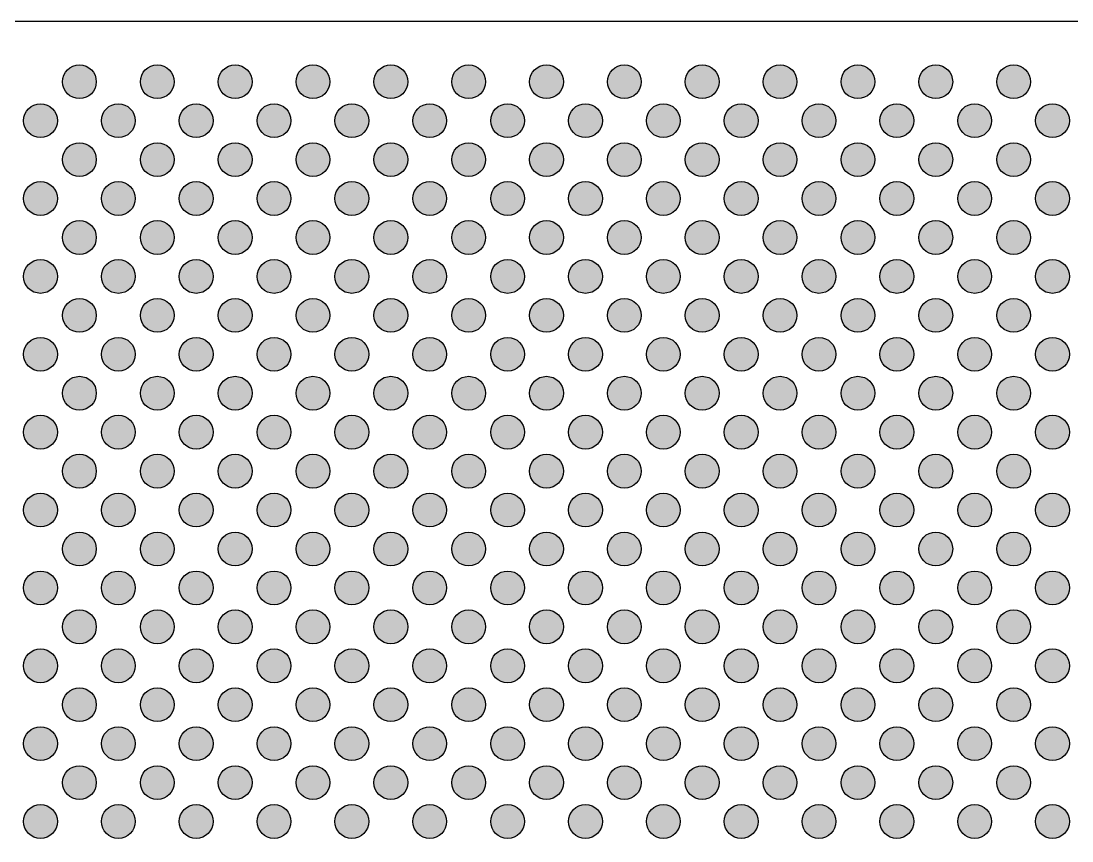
# Model space of a CAD drawing. Extents: x -42000 to 45000, y -40000 to 40000.
# Drawn here: x -2882 to 10483, y 12076 to 22500 of the extents above; entities that cross this region are included whole.
import ezdxf

# ---------------------------------------------------------------- set-up
doc = ezdxf.new("R2010")
doc.units = 0
doc.header["$MEASUREMENT"] = 0
doc.layers.add('PKG_OUTLINE', color=81, linetype='CONTINUOUS')
doc.layers.add('SOLDERMASK_PADS_BTM', color=12, linetype='CONTINUOUS')

msp = doc.modelspace()

# ---------------------------------------------------------------- hatches: boundary and pattern name
at = {"layer": 'SOLDERMASK_PADS_BTM'}
h = msp.add_hatch(color=256, dxfattribs=at)
edge = h.paths.add_edge_path()
edge.add_arc((-2139, 21728), 215, 0, 360, ccw=False)
h = msp.add_hatch(color=256, dxfattribs=at)
edge = h.paths.add_edge_path()
edge.add_arc((-1149, 21728), 215, 0, 360, ccw=False)
h = msp.add_hatch(color=256, dxfattribs=at)
edge = h.paths.add_edge_path()
edge.add_arc((-159, 21728), 215, 0, 360, ccw=False)
h = msp.add_hatch(color=256, dxfattribs=at)
edge = h.paths.add_edge_path()
edge.add_arc((831, 21728), 215, 0, 360, ccw=False)
h = msp.add_hatch(color=256, dxfattribs=at)
edge = h.paths.add_edge_path()
edge.add_arc((1821, 21728), 215, 0, 360, ccw=False)
h = msp.add_hatch(color=256, dxfattribs=at)
edge = h.paths.add_edge_path()
edge.add_arc((2811, 21728), 215, 0, 360, ccw=False)
h = msp.add_hatch(color=256, dxfattribs=at)
edge = h.paths.add_edge_path()
edge.add_arc((3801, 21728), 215, 0, 360, ccw=False)
h = msp.add_hatch(color=256, dxfattribs=at)
edge = h.paths.add_edge_path()
edge.add_arc((4791, 21728), 215, 0, 360, ccw=False)
h = msp.add_hatch(color=256, dxfattribs=at)
edge = h.paths.add_edge_path()
edge.add_arc((5781, 21728), 215, 0, 360, ccw=False)
h = msp.add_hatch(color=256, dxfattribs=at)
edge = h.paths.add_edge_path()
edge.add_arc((6771, 21728), 215, 0, 360, ccw=False)
h = msp.add_hatch(color=256, dxfattribs=at)
edge = h.paths.add_edge_path()
edge.add_arc((7761, 21728), 215, 0, 360, ccw=False)
h = msp.add_hatch(color=256, dxfattribs=at)
edge = h.paths.add_edge_path()
edge.add_arc((8751, 21728), 215, 0, 360, ccw=False)
h = msp.add_hatch(color=256, dxfattribs=at)
edge = h.paths.add_edge_path()
edge.add_arc((9741, 21728), 215, 0, 360, ccw=False)
h = msp.add_hatch(color=256, dxfattribs=at)
edge = h.paths.add_edge_path()
edge.add_arc((-2634, 21233), 215, 0, 360, ccw=False)
h = msp.add_hatch(color=256, dxfattribs=at)
edge = h.paths.add_edge_path()
edge.add_arc((-1644, 21233), 215, 0, 360, ccw=False)
h = msp.add_hatch(color=256, dxfattribs=at)
edge = h.paths.add_edge_path()
edge.add_arc((-654, 21233), 215, 0, 360, ccw=False)
h = msp.add_hatch(color=256, dxfattribs=at)
edge = h.paths.add_edge_path()
edge.add_arc((336, 21233), 215, 0, 360, ccw=False)
h = msp.add_hatch(color=256, dxfattribs=at)
edge = h.paths.add_edge_path()
edge.add_arc((1326, 21233), 215, 0, 360, ccw=False)
h = msp.add_hatch(color=256, dxfattribs=at)
edge = h.paths.add_edge_path()
edge.add_arc((2316, 21233), 215, 0, 360, ccw=False)
h = msp.add_hatch(color=256, dxfattribs=at)
edge = h.paths.add_edge_path()
edge.add_arc((3306, 21233), 215, 0, 360, ccw=False)
h = msp.add_hatch(color=256, dxfattribs=at)
edge = h.paths.add_edge_path()
edge.add_arc((4296, 21233), 215, 0, 360, ccw=False)
h = msp.add_hatch(color=256, dxfattribs=at)
edge = h.paths.add_edge_path()
edge.add_arc((5286, 21233), 215, 0, 360, ccw=False)
h = msp.add_hatch(color=256, dxfattribs=at)
edge = h.paths.add_edge_path()
edge.add_arc((6276, 21233), 215, 0, 360, ccw=False)
h = msp.add_hatch(color=256, dxfattribs=at)
edge = h.paths.add_edge_path()
edge.add_arc((7266, 21233), 215, 0, 360, ccw=False)
h = msp.add_hatch(color=256, dxfattribs=at)
edge = h.paths.add_edge_path()
edge.add_arc((8256, 21233), 215, 0, 360, ccw=False)
h = msp.add_hatch(color=256, dxfattribs=at)
edge = h.paths.add_edge_path()
edge.add_arc((9246, 21233), 215, 0, 360, ccw=False)
h = msp.add_hatch(color=256, dxfattribs=at)
edge = h.paths.add_edge_path()
edge.add_arc((10236, 21233), 215, 0, 360, ccw=False)
h = msp.add_hatch(color=256, dxfattribs=at)
edge = h.paths.add_edge_path()
edge.add_arc((-2139, 20738), 215, 0, 360, ccw=False)
h = msp.add_hatch(color=256, dxfattribs=at)
edge = h.paths.add_edge_path()
edge.add_arc((-1149, 20738), 215, 0, 360, ccw=False)
h = msp.add_hatch(color=256, dxfattribs=at)
edge = h.paths.add_edge_path()
edge.add_arc((-159, 20738), 215, 0, 360, ccw=False)
h = msp.add_hatch(color=256, dxfattribs=at)
edge = h.paths.add_edge_path()
edge.add_arc((831, 20738), 215, 0, 360, ccw=False)
h = msp.add_hatch(color=256, dxfattribs=at)
edge = h.paths.add_edge_path()
edge.add_arc((1821, 20738), 215, 0, 360, ccw=False)
h = msp.add_hatch(color=256, dxfattribs=at)
edge = h.paths.add_edge_path()
edge.add_arc((2811, 20738), 215, 0, 360, ccw=False)
h = msp.add_hatch(color=256, dxfattribs=at)
edge = h.paths.add_edge_path()
edge.add_arc((3801, 20738), 215, 0, 360, ccw=False)
h = msp.add_hatch(color=256, dxfattribs=at)
edge = h.paths.add_edge_path()
edge.add_arc((4791, 20738), 215, 0, 360, ccw=False)
h = msp.add_hatch(color=256, dxfattribs=at)
edge = h.paths.add_edge_path()
edge.add_arc((5781, 20738), 215, 0, 360, ccw=False)
h = msp.add_hatch(color=256, dxfattribs=at)
edge = h.paths.add_edge_path()
edge.add_arc((6771, 20738), 215, 0, 360, ccw=False)
h = msp.add_hatch(color=256, dxfattribs=at)
edge = h.paths.add_edge_path()
edge.add_arc((7761, 20738), 215, 0, 360, ccw=False)
h = msp.add_hatch(color=256, dxfattribs=at)
edge = h.paths.add_edge_path()
edge.add_arc((8751, 20738), 215, 0, 360, ccw=False)
h = msp.add_hatch(color=256, dxfattribs=at)
edge = h.paths.add_edge_path()
edge.add_arc((9741, 20738), 215, 0, 360, ccw=False)
h = msp.add_hatch(color=256, dxfattribs=at)
edge = h.paths.add_edge_path()
edge.add_arc((-2634, 20243), 215, 0, 360, ccw=False)
h = msp.add_hatch(color=256, dxfattribs=at)
edge = h.paths.add_edge_path()
edge.add_arc((-1644, 20243), 215, 0, 360, ccw=False)
h = msp.add_hatch(color=256, dxfattribs=at)
edge = h.paths.add_edge_path()
edge.add_arc((-654, 20243), 215, 0, 360, ccw=False)
h = msp.add_hatch(color=256, dxfattribs=at)
edge = h.paths.add_edge_path()
edge.add_arc((336, 20243), 215, 0, 360, ccw=False)
h = msp.add_hatch(color=256, dxfattribs=at)
edge = h.paths.add_edge_path()
edge.add_arc((1326, 20243), 215, 0, 360, ccw=False)
h = msp.add_hatch(color=256, dxfattribs=at)
edge = h.paths.add_edge_path()
edge.add_arc((2316, 20243), 215, 0, 360, ccw=False)
h = msp.add_hatch(color=256, dxfattribs=at)
edge = h.paths.add_edge_path()
edge.add_arc((3306, 20243), 215, 0, 360, ccw=False)
h = msp.add_hatch(color=256, dxfattribs=at)
edge = h.paths.add_edge_path()
edge.add_arc((4296, 20243), 215, 0, 360, ccw=False)
h = msp.add_hatch(color=256, dxfattribs=at)
edge = h.paths.add_edge_path()
edge.add_arc((5286, 20243), 215, 0, 360, ccw=False)
h = msp.add_hatch(color=256, dxfattribs=at)
edge = h.paths.add_edge_path()
edge.add_arc((6276, 20243), 215, 0, 360, ccw=False)
h = msp.add_hatch(color=256, dxfattribs=at)
edge = h.paths.add_edge_path()
edge.add_arc((7266, 20243), 215, 0, 360, ccw=False)
h = msp.add_hatch(color=256, dxfattribs=at)
edge = h.paths.add_edge_path()
edge.add_arc((8256, 20243), 215, 0, 360, ccw=False)
h = msp.add_hatch(color=256, dxfattribs=at)
edge = h.paths.add_edge_path()
edge.add_arc((9246, 20243), 215, 0, 360, ccw=False)
h = msp.add_hatch(color=256, dxfattribs=at)
edge = h.paths.add_edge_path()
edge.add_arc((10236, 20243), 215, 0, 360, ccw=False)
h = msp.add_hatch(color=256, dxfattribs=at)
edge = h.paths.add_edge_path()
edge.add_arc((-2139, 19748), 215, 0, 360, ccw=False)
h = msp.add_hatch(color=256, dxfattribs=at)
edge = h.paths.add_edge_path()
edge.add_arc((-1149, 19748), 215, 0, 360, ccw=False)
h = msp.add_hatch(color=256, dxfattribs=at)
edge = h.paths.add_edge_path()
edge.add_arc((-159, 19748), 215, 0, 360, ccw=False)
h = msp.add_hatch(color=256, dxfattribs=at)
edge = h.paths.add_edge_path()
edge.add_arc((831, 19748), 215, 0, 360, ccw=False)
h = msp.add_hatch(color=256, dxfattribs=at)
edge = h.paths.add_edge_path()
edge.add_arc((1821, 19748), 215, 0, 360, ccw=False)
h = msp.add_hatch(color=256, dxfattribs=at)
edge = h.paths.add_edge_path()
edge.add_arc((2811, 19748), 215, 0, 360, ccw=False)
h = msp.add_hatch(color=256, dxfattribs=at)
edge = h.paths.add_edge_path()
edge.add_arc((3801, 19748), 215, 0, 360, ccw=False)
h = msp.add_hatch(color=256, dxfattribs=at)
edge = h.paths.add_edge_path()
edge.add_arc((4791, 19748), 215, 0, 360, ccw=False)
h = msp.add_hatch(color=256, dxfattribs=at)
edge = h.paths.add_edge_path()
edge.add_arc((5781, 19748), 215, 0, 360, ccw=False)
h = msp.add_hatch(color=256, dxfattribs=at)
edge = h.paths.add_edge_path()
edge.add_arc((6771, 19748), 215, 0, 360, ccw=False)
h = msp.add_hatch(color=256, dxfattribs=at)
edge = h.paths.add_edge_path()
edge.add_arc((7761, 19748), 215, 0, 360, ccw=False)
h = msp.add_hatch(color=256, dxfattribs=at)
edge = h.paths.add_edge_path()
edge.add_arc((8751, 19748), 215, 0, 360, ccw=False)
h = msp.add_hatch(color=256, dxfattribs=at)
edge = h.paths.add_edge_path()
edge.add_arc((9741, 19748), 215, 0, 360, ccw=False)
h = msp.add_hatch(color=256, dxfattribs=at)
edge = h.paths.add_edge_path()
edge.add_arc((-2634, 19253), 215, 0, 360, ccw=False)
h = msp.add_hatch(color=256, dxfattribs=at)
edge = h.paths.add_edge_path()
edge.add_arc((-1644, 19253), 215, 0, 360, ccw=False)
h = msp.add_hatch(color=256, dxfattribs=at)
edge = h.paths.add_edge_path()
edge.add_arc((-654, 19253), 215, 0, 360, ccw=False)
h = msp.add_hatch(color=256, dxfattribs=at)
edge = h.paths.add_edge_path()
edge.add_arc((336, 19253), 215, 0, 360, ccw=False)
h = msp.add_hatch(color=256, dxfattribs=at)
edge = h.paths.add_edge_path()
edge.add_arc((1326, 19253), 215, 0, 360, ccw=False)
h = msp.add_hatch(color=256, dxfattribs=at)
edge = h.paths.add_edge_path()
edge.add_arc((2316, 19253), 215, 0, 360, ccw=False)
h = msp.add_hatch(color=256, dxfattribs=at)
edge = h.paths.add_edge_path()
edge.add_arc((3306, 19253), 215, 0, 360, ccw=False)
h = msp.add_hatch(color=256, dxfattribs=at)
edge = h.paths.add_edge_path()
edge.add_arc((4296, 19253), 215, 0, 360, ccw=False)
h = msp.add_hatch(color=256, dxfattribs=at)
edge = h.paths.add_edge_path()
edge.add_arc((5286, 19253), 215, 0, 360, ccw=False)
h = msp.add_hatch(color=256, dxfattribs=at)
edge = h.paths.add_edge_path()
edge.add_arc((6276, 19253), 215, 0, 360, ccw=False)
h = msp.add_hatch(color=256, dxfattribs=at)
edge = h.paths.add_edge_path()
edge.add_arc((7266, 19253), 215, 0, 360, ccw=False)
h = msp.add_hatch(color=256, dxfattribs=at)
edge = h.paths.add_edge_path()
edge.add_arc((8256, 19253), 215, 0, 360, ccw=False)
h = msp.add_hatch(color=256, dxfattribs=at)
edge = h.paths.add_edge_path()
edge.add_arc((9246, 19253), 215, 0, 360, ccw=False)
h = msp.add_hatch(color=256, dxfattribs=at)
edge = h.paths.add_edge_path()
edge.add_arc((10236, 19253), 215, 0, 360, ccw=False)
h = msp.add_hatch(color=256, dxfattribs=at)
edge = h.paths.add_edge_path()
edge.add_arc((-2139, 18758), 215, 0, 360, ccw=False)
h = msp.add_hatch(color=256, dxfattribs=at)
edge = h.paths.add_edge_path()
edge.add_arc((-1149, 18758), 215, 0, 360, ccw=False)
h = msp.add_hatch(color=256, dxfattribs=at)
edge = h.paths.add_edge_path()
edge.add_arc((-159, 18758), 215, 0, 360, ccw=False)
h = msp.add_hatch(color=256, dxfattribs=at)
edge = h.paths.add_edge_path()
edge.add_arc((831, 18758), 215, 0, 360, ccw=False)
h = msp.add_hatch(color=256, dxfattribs=at)
edge = h.paths.add_edge_path()
edge.add_arc((1821, 18758), 215, 0, 360, ccw=False)
h = msp.add_hatch(color=256, dxfattribs=at)
edge = h.paths.add_edge_path()
edge.add_arc((2811, 18758), 215, 0, 360, ccw=False)
h = msp.add_hatch(color=256, dxfattribs=at)
edge = h.paths.add_edge_path()
edge.add_arc((3801, 18758), 215, 0, 360, ccw=False)
h = msp.add_hatch(color=256, dxfattribs=at)
edge = h.paths.add_edge_path()
edge.add_arc((4791, 18758), 215, 0, 360, ccw=False)
h = msp.add_hatch(color=256, dxfattribs=at)
edge = h.paths.add_edge_path()
edge.add_arc((5781, 18758), 215, 0, 360, ccw=False)
h = msp.add_hatch(color=256, dxfattribs=at)
edge = h.paths.add_edge_path()
edge.add_arc((6771, 18758), 215, 0, 360, ccw=False)
h = msp.add_hatch(color=256, dxfattribs=at)
edge = h.paths.add_edge_path()
edge.add_arc((7761, 18758), 215, 0, 360, ccw=False)
h = msp.add_hatch(color=256, dxfattribs=at)
edge = h.paths.add_edge_path()
edge.add_arc((8751, 18758), 215, 0, 360, ccw=False)
h = msp.add_hatch(color=256, dxfattribs=at)
edge = h.paths.add_edge_path()
edge.add_arc((9741, 18758), 215, 0, 360, ccw=False)
h = msp.add_hatch(color=256, dxfattribs=at)
edge = h.paths.add_edge_path()
edge.add_arc((-2634, 18263), 215, 0, 360, ccw=False)
h = msp.add_hatch(color=256, dxfattribs=at)
edge = h.paths.add_edge_path()
edge.add_arc((-1644, 18263), 215, 0, 360, ccw=False)
h = msp.add_hatch(color=256, dxfattribs=at)
edge = h.paths.add_edge_path()
edge.add_arc((-654, 18263), 215, 0, 360, ccw=False)
h = msp.add_hatch(color=256, dxfattribs=at)
edge = h.paths.add_edge_path()
edge.add_arc((336, 18263), 215, 0, 360, ccw=False)
h = msp.add_hatch(color=256, dxfattribs=at)
edge = h.paths.add_edge_path()
edge.add_arc((1326, 18263), 215, 0, 360, ccw=False)
h = msp.add_hatch(color=256, dxfattribs=at)
edge = h.paths.add_edge_path()
edge.add_arc((2316, 18263), 215, 0, 360, ccw=False)
h = msp.add_hatch(color=256, dxfattribs=at)
edge = h.paths.add_edge_path()
edge.add_arc((3306, 18263), 215, 0, 360, ccw=False)
h = msp.add_hatch(color=256, dxfattribs=at)
edge = h.paths.add_edge_path()
edge.add_arc((4296, 18263), 215, 0, 360, ccw=False)
h = msp.add_hatch(color=256, dxfattribs=at)
edge = h.paths.add_edge_path()
edge.add_arc((5286, 18263), 215, 0, 360, ccw=False)
h = msp.add_hatch(color=256, dxfattribs=at)
edge = h.paths.add_edge_path()
edge.add_arc((6276, 18263), 215, 0, 360, ccw=False)
h = msp.add_hatch(color=256, dxfattribs=at)
edge = h.paths.add_edge_path()
edge.add_arc((7266, 18263), 215, 0, 360, ccw=False)
h = msp.add_hatch(color=256, dxfattribs=at)
edge = h.paths.add_edge_path()
edge.add_arc((8256, 18263), 215, 0, 360, ccw=False)
h = msp.add_hatch(color=256, dxfattribs=at)
edge = h.paths.add_edge_path()
edge.add_arc((9246, 18263), 215, 0, 360, ccw=False)
h = msp.add_hatch(color=256, dxfattribs=at)
edge = h.paths.add_edge_path()
edge.add_arc((10236, 18263), 215, 0, 360, ccw=False)
h = msp.add_hatch(color=256, dxfattribs=at)
edge = h.paths.add_edge_path()
edge.add_arc((-2139, 17768), 215, 0, 360, ccw=False)
h = msp.add_hatch(color=256, dxfattribs=at)
edge = h.paths.add_edge_path()
edge.add_arc((-1149, 17768), 215, 0, 360, ccw=False)
h = msp.add_hatch(color=256, dxfattribs=at)
edge = h.paths.add_edge_path()
edge.add_arc((-159, 17768), 215, 0, 360, ccw=False)
h = msp.add_hatch(color=256, dxfattribs=at)
edge = h.paths.add_edge_path()
edge.add_arc((831, 17768), 215, 0, 360, ccw=False)
h = msp.add_hatch(color=256, dxfattribs=at)
edge = h.paths.add_edge_path()
edge.add_arc((1821, 17768), 215, 0, 360, ccw=False)
h = msp.add_hatch(color=256, dxfattribs=at)
edge = h.paths.add_edge_path()
edge.add_arc((2811, 17768), 215, 0, 360, ccw=False)
h = msp.add_hatch(color=256, dxfattribs=at)
edge = h.paths.add_edge_path()
edge.add_arc((3801, 17768), 215, 0, 360, ccw=False)
h = msp.add_hatch(color=256, dxfattribs=at)
edge = h.paths.add_edge_path()
edge.add_arc((4791, 17768), 215, 0, 360, ccw=False)
h = msp.add_hatch(color=256, dxfattribs=at)
edge = h.paths.add_edge_path()
edge.add_arc((5781, 17768), 215, 0, 360, ccw=False)
h = msp.add_hatch(color=256, dxfattribs=at)
edge = h.paths.add_edge_path()
edge.add_arc((6771, 17768), 215, 0, 360, ccw=False)
h = msp.add_hatch(color=256, dxfattribs=at)
edge = h.paths.add_edge_path()
edge.add_arc((7761, 17768), 215, 0, 360, ccw=False)
h = msp.add_hatch(color=256, dxfattribs=at)
edge = h.paths.add_edge_path()
edge.add_arc((8751, 17768), 215, 0, 360, ccw=False)
h = msp.add_hatch(color=256, dxfattribs=at)
edge = h.paths.add_edge_path()
edge.add_arc((9741, 17768), 215, 0, 360, ccw=False)
h = msp.add_hatch(color=256, dxfattribs=at)
edge = h.paths.add_edge_path()
edge.add_arc((-2634, 17273), 215, 0, 360, ccw=False)
h = msp.add_hatch(color=256, dxfattribs=at)
edge = h.paths.add_edge_path()
edge.add_arc((-1644, 17273), 215, 0, 360, ccw=False)
h = msp.add_hatch(color=256, dxfattribs=at)
edge = h.paths.add_edge_path()
edge.add_arc((-654, 17273), 215, 0, 360, ccw=False)
h = msp.add_hatch(color=256, dxfattribs=at)
edge = h.paths.add_edge_path()
edge.add_arc((336, 17273), 215, 0, 360, ccw=False)
h = msp.add_hatch(color=256, dxfattribs=at)
edge = h.paths.add_edge_path()
edge.add_arc((1326, 17273), 215, 0, 360, ccw=False)
h = msp.add_hatch(color=256, dxfattribs=at)
edge = h.paths.add_edge_path()
edge.add_arc((2316, 17273), 215, 0, 360, ccw=False)
h = msp.add_hatch(color=256, dxfattribs=at)
edge = h.paths.add_edge_path()
edge.add_arc((3306, 17273), 215, 0, 360, ccw=False)
h = msp.add_hatch(color=256, dxfattribs=at)
edge = h.paths.add_edge_path()
edge.add_arc((4296, 17273), 215, 0, 360, ccw=False)
h = msp.add_hatch(color=256, dxfattribs=at)
edge = h.paths.add_edge_path()
edge.add_arc((5286, 17273), 215, 0, 360, ccw=False)
h = msp.add_hatch(color=256, dxfattribs=at)
edge = h.paths.add_edge_path()
edge.add_arc((6276, 17273), 215, 0, 360, ccw=False)
h = msp.add_hatch(color=256, dxfattribs=at)
edge = h.paths.add_edge_path()
edge.add_arc((7266, 17273), 215, 0, 360, ccw=False)
h = msp.add_hatch(color=256, dxfattribs=at)
edge = h.paths.add_edge_path()
edge.add_arc((8256, 17273), 215, 0, 360, ccw=False)
h = msp.add_hatch(color=256, dxfattribs=at)
edge = h.paths.add_edge_path()
edge.add_arc((9246, 17273), 215, 0, 360, ccw=False)
h = msp.add_hatch(color=256, dxfattribs=at)
edge = h.paths.add_edge_path()
edge.add_arc((10236, 17273), 215, 0, 360, ccw=False)
h = msp.add_hatch(color=256, dxfattribs=at)
edge = h.paths.add_edge_path()
edge.add_arc((-2139, 16778), 215, 0, 360, ccw=False)
h = msp.add_hatch(color=256, dxfattribs=at)
edge = h.paths.add_edge_path()
edge.add_arc((-1149, 16778), 215, 0, 360, ccw=False)
h = msp.add_hatch(color=256, dxfattribs=at)
edge = h.paths.add_edge_path()
edge.add_arc((-159, 16778), 215, 0, 360, ccw=False)
h = msp.add_hatch(color=256, dxfattribs=at)
edge = h.paths.add_edge_path()
edge.add_arc((831, 16778), 215, 0, 360, ccw=False)
h = msp.add_hatch(color=256, dxfattribs=at)
edge = h.paths.add_edge_path()
edge.add_arc((1821, 16778), 215, 0, 360, ccw=False)
h = msp.add_hatch(color=256, dxfattribs=at)
edge = h.paths.add_edge_path()
edge.add_arc((2811, 16778), 215, 0, 360, ccw=False)
h = msp.add_hatch(color=256, dxfattribs=at)
edge = h.paths.add_edge_path()
edge.add_arc((3801, 16778), 215, 0, 360, ccw=False)
h = msp.add_hatch(color=256, dxfattribs=at)
edge = h.paths.add_edge_path()
edge.add_arc((4791, 16778), 215, 0, 360, ccw=False)
h = msp.add_hatch(color=256, dxfattribs=at)
edge = h.paths.add_edge_path()
edge.add_arc((5781, 16778), 215, 0, 360, ccw=False)
h = msp.add_hatch(color=256, dxfattribs=at)
edge = h.paths.add_edge_path()
edge.add_arc((6771, 16778), 215, 0, 360, ccw=False)
h = msp.add_hatch(color=256, dxfattribs=at)
edge = h.paths.add_edge_path()
edge.add_arc((7761, 16778), 215, 0, 360, ccw=False)
h = msp.add_hatch(color=256, dxfattribs=at)
edge = h.paths.add_edge_path()
edge.add_arc((8751, 16778), 215, 0, 360, ccw=False)
h = msp.add_hatch(color=256, dxfattribs=at)
edge = h.paths.add_edge_path()
edge.add_arc((9741, 16778), 215, 0, 360, ccw=False)
h = msp.add_hatch(color=256, dxfattribs=at)
edge = h.paths.add_edge_path()
edge.add_arc((-2634, 16283), 215, 0, 360, ccw=False)
h = msp.add_hatch(color=256, dxfattribs=at)
edge = h.paths.add_edge_path()
edge.add_arc((-1644, 16283), 215, 0, 360, ccw=False)
h = msp.add_hatch(color=256, dxfattribs=at)
edge = h.paths.add_edge_path()
edge.add_arc((-654, 16283), 215, 0, 360, ccw=False)
h = msp.add_hatch(color=256, dxfattribs=at)
edge = h.paths.add_edge_path()
edge.add_arc((336, 16283), 215, 0, 360, ccw=False)
h = msp.add_hatch(color=256, dxfattribs=at)
edge = h.paths.add_edge_path()
edge.add_arc((1326, 16283), 215, 0, 360, ccw=False)
h = msp.add_hatch(color=256, dxfattribs=at)
edge = h.paths.add_edge_path()
edge.add_arc((2316, 16283), 215, 0, 360, ccw=False)
h = msp.add_hatch(color=256, dxfattribs=at)
edge = h.paths.add_edge_path()
edge.add_arc((3306, 16283), 215, 0, 360, ccw=False)
h = msp.add_hatch(color=256, dxfattribs=at)
edge = h.paths.add_edge_path()
edge.add_arc((4296, 16283), 215, 0, 360, ccw=False)
h = msp.add_hatch(color=256, dxfattribs=at)
edge = h.paths.add_edge_path()
edge.add_arc((5286, 16283), 215, 0, 360, ccw=False)
h = msp.add_hatch(color=256, dxfattribs=at)
edge = h.paths.add_edge_path()
edge.add_arc((6276, 16283), 215, 0, 360, ccw=False)
h = msp.add_hatch(color=256, dxfattribs=at)
edge = h.paths.add_edge_path()
edge.add_arc((7266, 16283), 215, 0, 360, ccw=False)
h = msp.add_hatch(color=256, dxfattribs=at)
edge = h.paths.add_edge_path()
edge.add_arc((8256, 16283), 215, 0, 360, ccw=False)
h = msp.add_hatch(color=256, dxfattribs=at)
edge = h.paths.add_edge_path()
edge.add_arc((9246, 16283), 215, 0, 360, ccw=False)
h = msp.add_hatch(color=256, dxfattribs=at)
edge = h.paths.add_edge_path()
edge.add_arc((10236, 16283), 215, 0, 360, ccw=False)
h = msp.add_hatch(color=256, dxfattribs=at)
edge = h.paths.add_edge_path()
edge.add_arc((-2139, 15788), 215, 0, 360, ccw=False)
h = msp.add_hatch(color=256, dxfattribs=at)
edge = h.paths.add_edge_path()
edge.add_arc((-1149, 15788), 215, 0, 360, ccw=False)
h = msp.add_hatch(color=256, dxfattribs=at)
edge = h.paths.add_edge_path()
edge.add_arc((-159, 15788), 215, 0, 360, ccw=False)
h = msp.add_hatch(color=256, dxfattribs=at)
edge = h.paths.add_edge_path()
edge.add_arc((831, 15788), 215, 0, 360, ccw=False)
h = msp.add_hatch(color=256, dxfattribs=at)
edge = h.paths.add_edge_path()
edge.add_arc((1821, 15788), 215, 0, 360, ccw=False)
h = msp.add_hatch(color=256, dxfattribs=at)
edge = h.paths.add_edge_path()
edge.add_arc((2811, 15788), 215, 0, 360, ccw=False)
h = msp.add_hatch(color=256, dxfattribs=at)
edge = h.paths.add_edge_path()
edge.add_arc((3801, 15788), 215, 0, 360, ccw=False)
h = msp.add_hatch(color=256, dxfattribs=at)
edge = h.paths.add_edge_path()
edge.add_arc((4791, 15788), 215, 0, 360, ccw=False)
h = msp.add_hatch(color=256, dxfattribs=at)
edge = h.paths.add_edge_path()
edge.add_arc((5781, 15788), 215, 0, 360, ccw=False)
h = msp.add_hatch(color=256, dxfattribs=at)
edge = h.paths.add_edge_path()
edge.add_arc((6771, 15788), 215, 0, 360, ccw=False)
h = msp.add_hatch(color=256, dxfattribs=at)
edge = h.paths.add_edge_path()
edge.add_arc((7761, 15788), 215, 0, 360, ccw=False)
h = msp.add_hatch(color=256, dxfattribs=at)
edge = h.paths.add_edge_path()
edge.add_arc((8751, 15788), 215, 0, 360, ccw=False)
h = msp.add_hatch(color=256, dxfattribs=at)
edge = h.paths.add_edge_path()
edge.add_arc((9741, 15788), 215, 0, 360, ccw=False)
h = msp.add_hatch(color=256, dxfattribs=at)
edge = h.paths.add_edge_path()
edge.add_arc((-2634, 15293), 215, 0, 360, ccw=False)
h = msp.add_hatch(color=256, dxfattribs=at)
edge = h.paths.add_edge_path()
edge.add_arc((-1644, 15293), 215, 0, 360, ccw=False)
h = msp.add_hatch(color=256, dxfattribs=at)
edge = h.paths.add_edge_path()
edge.add_arc((-654, 15293), 215, 0, 360, ccw=False)
h = msp.add_hatch(color=256, dxfattribs=at)
edge = h.paths.add_edge_path()
edge.add_arc((336, 15293), 215, 0, 360, ccw=False)
h = msp.add_hatch(color=256, dxfattribs=at)
edge = h.paths.add_edge_path()
edge.add_arc((1326, 15293), 215, 0, 360, ccw=False)
h = msp.add_hatch(color=256, dxfattribs=at)
edge = h.paths.add_edge_path()
edge.add_arc((2316, 15293), 215, 0, 360, ccw=False)
h = msp.add_hatch(color=256, dxfattribs=at)
edge = h.paths.add_edge_path()
edge.add_arc((3306, 15293), 215, 0, 360, ccw=False)
h = msp.add_hatch(color=256, dxfattribs=at)
edge = h.paths.add_edge_path()
edge.add_arc((4296, 15293), 215, 0, 360, ccw=False)
h = msp.add_hatch(color=256, dxfattribs=at)
edge = h.paths.add_edge_path()
edge.add_arc((5286, 15293), 215, 0, 360, ccw=False)
h = msp.add_hatch(color=256, dxfattribs=at)
edge = h.paths.add_edge_path()
edge.add_arc((6276, 15293), 215, 0, 360, ccw=False)
h = msp.add_hatch(color=256, dxfattribs=at)
edge = h.paths.add_edge_path()
edge.add_arc((7266, 15293), 215, 0, 360, ccw=False)
h = msp.add_hatch(color=256, dxfattribs=at)
edge = h.paths.add_edge_path()
edge.add_arc((8256, 15293), 215, 0, 360, ccw=False)
h = msp.add_hatch(color=256, dxfattribs=at)
edge = h.paths.add_edge_path()
edge.add_arc((9246, 15293), 215, 0, 360, ccw=False)
h = msp.add_hatch(color=256, dxfattribs=at)
edge = h.paths.add_edge_path()
edge.add_arc((10236, 15293), 215, 0, 360, ccw=False)
h = msp.add_hatch(color=256, dxfattribs=at)
edge = h.paths.add_edge_path()
edge.add_arc((-2139, 14798), 215, 0, 360, ccw=False)
h = msp.add_hatch(color=256, dxfattribs=at)
edge = h.paths.add_edge_path()
edge.add_arc((-1149, 14798), 215, 0, 360, ccw=False)
h = msp.add_hatch(color=256, dxfattribs=at)
edge = h.paths.add_edge_path()
edge.add_arc((-159, 14798), 215, 0, 360, ccw=False)
h = msp.add_hatch(color=256, dxfattribs=at)
edge = h.paths.add_edge_path()
edge.add_arc((831, 14798), 215, 0, 360, ccw=False)
h = msp.add_hatch(color=256, dxfattribs=at)
edge = h.paths.add_edge_path()
edge.add_arc((1821, 14798), 215, 0, 360, ccw=False)
h = msp.add_hatch(color=256, dxfattribs=at)
edge = h.paths.add_edge_path()
edge.add_arc((2811, 14798), 215, 0, 360, ccw=False)
h = msp.add_hatch(color=256, dxfattribs=at)
edge = h.paths.add_edge_path()
edge.add_arc((3801, 14798), 215, 0, 360, ccw=False)
h = msp.add_hatch(color=256, dxfattribs=at)
edge = h.paths.add_edge_path()
edge.add_arc((4791, 14798), 215, 0, 360, ccw=False)
h = msp.add_hatch(color=256, dxfattribs=at)
edge = h.paths.add_edge_path()
edge.add_arc((5781, 14798), 215, 0, 360, ccw=False)
h = msp.add_hatch(color=256, dxfattribs=at)
edge = h.paths.add_edge_path()
edge.add_arc((6771, 14798), 215, 0, 360, ccw=False)
h = msp.add_hatch(color=256, dxfattribs=at)
edge = h.paths.add_edge_path()
edge.add_arc((7761, 14798), 215, 0, 360, ccw=False)
h = msp.add_hatch(color=256, dxfattribs=at)
edge = h.paths.add_edge_path()
edge.add_arc((8751, 14798), 215, 0, 360, ccw=False)
h = msp.add_hatch(color=256, dxfattribs=at)
edge = h.paths.add_edge_path()
edge.add_arc((9741, 14798), 215, 0, 360, ccw=False)
h = msp.add_hatch(color=256, dxfattribs=at)
edge = h.paths.add_edge_path()
edge.add_arc((-2634, 14303), 215, 0, 360, ccw=False)
h = msp.add_hatch(color=256, dxfattribs=at)
edge = h.paths.add_edge_path()
edge.add_arc((-1644, 14303), 215, 0, 360, ccw=False)
h = msp.add_hatch(color=256, dxfattribs=at)
edge = h.paths.add_edge_path()
edge.add_arc((-654, 14303), 215, 0, 360, ccw=False)
h = msp.add_hatch(color=256, dxfattribs=at)
edge = h.paths.add_edge_path()
edge.add_arc((336, 14303), 215, 0, 360, ccw=False)
h = msp.add_hatch(color=256, dxfattribs=at)
edge = h.paths.add_edge_path()
edge.add_arc((1326, 14303), 215, 0, 360, ccw=False)
h = msp.add_hatch(color=256, dxfattribs=at)
edge = h.paths.add_edge_path()
edge.add_arc((2316, 14303), 215, 0, 360, ccw=False)
h = msp.add_hatch(color=256, dxfattribs=at)
edge = h.paths.add_edge_path()
edge.add_arc((3306, 14303), 215, 0, 360, ccw=False)
h = msp.add_hatch(color=256, dxfattribs=at)
edge = h.paths.add_edge_path()
edge.add_arc((4296, 14303), 215, 0, 360, ccw=False)
h = msp.add_hatch(color=256, dxfattribs=at)
edge = h.paths.add_edge_path()
edge.add_arc((5286, 14303), 215, 0, 360, ccw=False)
h = msp.add_hatch(color=256, dxfattribs=at)
edge = h.paths.add_edge_path()
edge.add_arc((6276, 14303), 215, 0, 360, ccw=False)
h = msp.add_hatch(color=256, dxfattribs=at)
edge = h.paths.add_edge_path()
edge.add_arc((7266, 14303), 215, 0, 360, ccw=False)
h = msp.add_hatch(color=256, dxfattribs=at)
edge = h.paths.add_edge_path()
edge.add_arc((8256, 14303), 215, 0, 360, ccw=False)
h = msp.add_hatch(color=256, dxfattribs=at)
edge = h.paths.add_edge_path()
edge.add_arc((9246, 14303), 215, 0, 360, ccw=False)
h = msp.add_hatch(color=256, dxfattribs=at)
edge = h.paths.add_edge_path()
edge.add_arc((10236, 14303), 215, 0, 360, ccw=False)
h = msp.add_hatch(color=256, dxfattribs=at)
edge = h.paths.add_edge_path()
edge.add_arc((-2139, 13808), 215, 0, 360, ccw=False)
h = msp.add_hatch(color=256, dxfattribs=at)
edge = h.paths.add_edge_path()
edge.add_arc((-1149, 13808), 215, 0, 360, ccw=False)
h = msp.add_hatch(color=256, dxfattribs=at)
edge = h.paths.add_edge_path()
edge.add_arc((-159, 13808), 215, 0, 360, ccw=False)
h = msp.add_hatch(color=256, dxfattribs=at)
edge = h.paths.add_edge_path()
edge.add_arc((831, 13808), 215, 0, 360, ccw=False)
h = msp.add_hatch(color=256, dxfattribs=at)
edge = h.paths.add_edge_path()
edge.add_arc((1821, 13808), 215, 0, 360, ccw=False)
h = msp.add_hatch(color=256, dxfattribs=at)
edge = h.paths.add_edge_path()
edge.add_arc((2811, 13808), 215, 0, 360, ccw=False)
h = msp.add_hatch(color=256, dxfattribs=at)
edge = h.paths.add_edge_path()
edge.add_arc((3801, 13808), 215, 0, 360, ccw=False)
h = msp.add_hatch(color=256, dxfattribs=at)
edge = h.paths.add_edge_path()
edge.add_arc((4791, 13808), 215, 0, 360, ccw=False)
h = msp.add_hatch(color=256, dxfattribs=at)
edge = h.paths.add_edge_path()
edge.add_arc((5781, 13808), 215, 0, 360, ccw=False)
h = msp.add_hatch(color=256, dxfattribs=at)
edge = h.paths.add_edge_path()
edge.add_arc((6771, 13808), 215, 0, 360, ccw=False)
h = msp.add_hatch(color=256, dxfattribs=at)
edge = h.paths.add_edge_path()
edge.add_arc((7761, 13808), 215, 0, 360, ccw=False)
h = msp.add_hatch(color=256, dxfattribs=at)
edge = h.paths.add_edge_path()
edge.add_arc((8751, 13808), 215, 0, 360, ccw=False)
h = msp.add_hatch(color=256, dxfattribs=at)
edge = h.paths.add_edge_path()
edge.add_arc((9741, 13808), 215, 0, 360, ccw=False)
h = msp.add_hatch(color=256, dxfattribs=at)
edge = h.paths.add_edge_path()
edge.add_arc((-2634, 13313), 215, 0, 360, ccw=False)
h = msp.add_hatch(color=256, dxfattribs=at)
edge = h.paths.add_edge_path()
edge.add_arc((-1644, 13313), 215, 0, 360, ccw=False)
h = msp.add_hatch(color=256, dxfattribs=at)
edge = h.paths.add_edge_path()
edge.add_arc((-654, 13313), 215, 0, 360, ccw=False)
h = msp.add_hatch(color=256, dxfattribs=at)
edge = h.paths.add_edge_path()
edge.add_arc((336, 13313), 215, 0, 360, ccw=False)
h = msp.add_hatch(color=256, dxfattribs=at)
edge = h.paths.add_edge_path()
edge.add_arc((1326, 13313), 215, 0, 360, ccw=False)
h = msp.add_hatch(color=256, dxfattribs=at)
edge = h.paths.add_edge_path()
edge.add_arc((2316, 13313), 215, 0, 360, ccw=False)
h = msp.add_hatch(color=256, dxfattribs=at)
edge = h.paths.add_edge_path()
edge.add_arc((3306, 13313), 215, 0, 360, ccw=False)
h = msp.add_hatch(color=256, dxfattribs=at)
edge = h.paths.add_edge_path()
edge.add_arc((4296, 13313), 215, 0, 360, ccw=False)
h = msp.add_hatch(color=256, dxfattribs=at)
edge = h.paths.add_edge_path()
edge.add_arc((5286, 13313), 215, 0, 360, ccw=False)
h = msp.add_hatch(color=256, dxfattribs=at)
edge = h.paths.add_edge_path()
edge.add_arc((6276, 13313), 215, 0, 360, ccw=False)
h = msp.add_hatch(color=256, dxfattribs=at)
edge = h.paths.add_edge_path()
edge.add_arc((7266, 13313), 215, 0, 360, ccw=False)
h = msp.add_hatch(color=256, dxfattribs=at)
edge = h.paths.add_edge_path()
edge.add_arc((8256, 13313), 215, 0, 360, ccw=False)
h = msp.add_hatch(color=256, dxfattribs=at)
edge = h.paths.add_edge_path()
edge.add_arc((9246, 13313), 215, 0, 360, ccw=False)
h = msp.add_hatch(color=256, dxfattribs=at)
edge = h.paths.add_edge_path()
edge.add_arc((10236, 13313), 215, 0, 360, ccw=False)
h = msp.add_hatch(color=256, dxfattribs=at)
edge = h.paths.add_edge_path()
edge.add_arc((-2139, 12818), 215, 0, 360, ccw=False)
h = msp.add_hatch(color=256, dxfattribs=at)
edge = h.paths.add_edge_path()
edge.add_arc((-1149, 12818), 215, 0, 360, ccw=False)
h = msp.add_hatch(color=256, dxfattribs=at)
edge = h.paths.add_edge_path()
edge.add_arc((-159, 12818), 215, 0, 360, ccw=False)
h = msp.add_hatch(color=256, dxfattribs=at)
edge = h.paths.add_edge_path()
edge.add_arc((831, 12818), 215, 0, 360, ccw=False)
h = msp.add_hatch(color=256, dxfattribs=at)
edge = h.paths.add_edge_path()
edge.add_arc((1821, 12818), 215, 0, 360, ccw=False)
h = msp.add_hatch(color=256, dxfattribs=at)
edge = h.paths.add_edge_path()
edge.add_arc((2811, 12818), 215, 0, 360, ccw=False)
h = msp.add_hatch(color=256, dxfattribs=at)
edge = h.paths.add_edge_path()
edge.add_arc((3801, 12818), 215, 0, 360, ccw=False)
h = msp.add_hatch(color=256, dxfattribs=at)
edge = h.paths.add_edge_path()
edge.add_arc((4791, 12818), 215, 0, 360, ccw=False)
h = msp.add_hatch(color=256, dxfattribs=at)
edge = h.paths.add_edge_path()
edge.add_arc((5781, 12818), 215, 0, 360, ccw=False)
h = msp.add_hatch(color=256, dxfattribs=at)
edge = h.paths.add_edge_path()
edge.add_arc((6771, 12818), 215, 0, 360, ccw=False)
h = msp.add_hatch(color=256, dxfattribs=at)
edge = h.paths.add_edge_path()
edge.add_arc((7761, 12818), 215, 0, 360, ccw=False)
h = msp.add_hatch(color=256, dxfattribs=at)
edge = h.paths.add_edge_path()
edge.add_arc((8751, 12818), 215, 0, 360, ccw=False)
h = msp.add_hatch(color=256, dxfattribs=at)
edge = h.paths.add_edge_path()
edge.add_arc((9741, 12818), 215, 0, 360, ccw=False)
h = msp.add_hatch(color=256, dxfattribs=at)
edge = h.paths.add_edge_path()
edge.add_arc((-2634, 12323), 215, 0, 360, ccw=False)
h = msp.add_hatch(color=256, dxfattribs=at)
edge = h.paths.add_edge_path()
edge.add_arc((-1644, 12323), 215, 0, 360, ccw=False)
h = msp.add_hatch(color=256, dxfattribs=at)
edge = h.paths.add_edge_path()
edge.add_arc((-654, 12323), 215, 0, 360, ccw=False)
h = msp.add_hatch(color=256, dxfattribs=at)
edge = h.paths.add_edge_path()
edge.add_arc((336, 12323), 215, 0, 360, ccw=False)
h = msp.add_hatch(color=256, dxfattribs=at)
edge = h.paths.add_edge_path()
edge.add_arc((1326, 12323), 215, 0, 360, ccw=False)
h = msp.add_hatch(color=256, dxfattribs=at)
edge = h.paths.add_edge_path()
edge.add_arc((2316, 12323), 215, 0, 360, ccw=False)
h = msp.add_hatch(color=256, dxfattribs=at)
edge = h.paths.add_edge_path()
edge.add_arc((3306, 12323), 215, 0, 360, ccw=False)
h = msp.add_hatch(color=256, dxfattribs=at)
edge = h.paths.add_edge_path()
edge.add_arc((4296, 12323), 215, 0, 360, ccw=False)
h = msp.add_hatch(color=256, dxfattribs=at)
edge = h.paths.add_edge_path()
edge.add_arc((5286, 12323), 215, 0, 360, ccw=False)
h = msp.add_hatch(color=256, dxfattribs=at)
edge = h.paths.add_edge_path()
edge.add_arc((6276, 12323), 215, 0, 360, ccw=False)
h = msp.add_hatch(color=256, dxfattribs=at)
edge = h.paths.add_edge_path()
edge.add_arc((7266, 12323), 215, 0, 360, ccw=False)
h = msp.add_hatch(color=256, dxfattribs=at)
edge = h.paths.add_edge_path()
edge.add_arc((8256, 12323), 215, 0, 360, ccw=False)
h = msp.add_hatch(color=256, dxfattribs=at)
edge = h.paths.add_edge_path()
edge.add_arc((9246, 12323), 215, 0, 360, ccw=False)
h = msp.add_hatch(color=256, dxfattribs=at)
edge = h.paths.add_edge_path()
edge.add_arc((10236, 12323), 215, 0, 360, ccw=False)

# ---------------------------------------------------------------- linework, layer by layer
at = {"layer": 'PKG_OUTLINE'}
msp.add_lwpolyline([(-26250, -22500), (-26250, 22500), (26250, 22500), (26250, -22500)], close=True, dxfattribs=at)
at = {"layer": 'SOLDERMASK_PADS_BTM'}
for centre in [(-2139, 21728), (-1149, 21728), (-159, 21728), (831, 21728), (1821, 21728), (2811, 21728), (3801, 21728), (4791, 21728), (5781, 21728), (6771, 21728), (7761, 21728), (8751, 21728), (9741, 21728), (-2634, 21233), (-1644, 21233), (-654, 21233), (336, 21233), (1326, 21233), (2316, 21233), (3306, 21233), (4296, 21233), (5286, 21233), (6276, 21233), (7266, 21233), (8256, 21233), (9246, 21233), (10236, 21233), (-2139, 20738), (-1149, 20738), (-159, 20738), (831, 20738), (1821, 20738), (2811, 20738), (3801, 20738), (4791, 20738), (5781, 20738), (6771, 20738), (7761, 20738), (8751, 20738), (9741, 20738), (-2634, 20243), (-1644, 20243), (-654, 20243), (336, 20243), (1326, 20243), (2316, 20243), (3306, 20243), (4296, 20243), (5286, 20243), (6276, 20243), (7266, 20243), (8256, 20243), (9246, 20243), (10236, 20243), (-2139, 19748), (-1149, 19748), (-159, 19748), (831, 19748), (1821, 19748), (2811, 19748), (3801, 19748), (4791, 19748), (5781, 19748), (6771, 19748), (7761, 19748), (8751, 19748), (9741, 19748), (-2634, 19253), (-1644, 19253), (-654, 19253), (336, 19253), (1326, 19253), (2316, 19253), (3306, 19253), (4296, 19253), (5286, 19253), (6276, 19253), (7266, 19253), (8256, 19253), (9246, 19253), (10236, 19253), (-2139, 18758), (-1149, 18758), (-159, 18758), (831, 18758), (1821, 18758), (2811, 18758), (3801, 18758), (4791, 18758), (5781, 18758), (6771, 18758), (7761, 18758), (8751, 18758), (9741, 18758), (-2634, 18263), (-1644, 18263), (-654, 18263), (336, 18263), (1326, 18263), (2316, 18263), (3306, 18263), (4296, 18263), (5286, 18263), (6276, 18263), (7266, 18263), (8256, 18263), (9246, 18263), (10236, 18263), (-2139, 17768), (-1149, 17768), (-159, 17768), (831, 17768), (1821, 17768), (2811, 17768), (3801, 17768), (4791, 17768), (5781, 17768), (6771, 17768), (7761, 17768), (8751, 17768), (9741, 17768), (-2634, 17273), (-1644, 17273), (-654, 17273), (336, 17273), (1326, 17273), (2316, 17273), (3306, 17273), (4296, 17273), (5286, 17273), (6276, 17273), (7266, 17273), (8256, 17273), (9246, 17273), (10236, 17273), (-2139, 16778), (-1149, 16778), (-159, 16778), (831, 16778), (1821, 16778), (2811, 16778), (3801, 16778), (4791, 16778), (5781, 16778), (6771, 16778), (7761, 16778), (8751, 16778), (9741, 16778), (-2634, 16283), (-1644, 16283), (-654, 16283), (336, 16283), (1326, 16283), (2316, 16283), (3306, 16283), (4296, 16283), (5286, 16283), (6276, 16283), (7266, 16283), (8256, 16283), (9246, 16283), (10236, 16283), (-2139, 15788), (-1149, 15788), (-159, 15788), (831, 15788), (1821, 15788), (2811, 15788), (3801, 15788), (4791, 15788), (5781, 15788), (6771, 15788), (7761, 15788), (8751, 15788), (9741, 15788), (-2634, 15293), (-1644, 15293), (-654, 15293), (336, 15293), (1326, 15293), (2316, 15293), (3306, 15293), (4296, 15293), (5286, 15293), (6276, 15293), (7266, 15293), (8256, 15293), (9246, 15293), (10236, 15293), (-2139, 14798), (-1149, 14798), (-159, 14798), (831, 14798), (1821, 14798), (2811, 14798), (3801, 14798), (4791, 14798), (5781, 14798), (6771, 14798), (7761, 14798), (8751, 14798), (9741, 14798), (-2634, 14303), (-1644, 14303), (-654, 14303), (336, 14303), (1326, 14303), (2316, 14303), (3306, 14303), (4296, 14303), (5286, 14303), (6276, 14303), (7266, 14303), (8256, 14303), (9246, 14303), (10236, 14303), (-2139, 13808), (-1149, 13808), (-159, 13808), (831, 13808), (1821, 13808), (2811, 13808), (3801, 13808), (4791, 13808), (5781, 13808), (6771, 13808), (7761, 13808), (8751, 13808), (9741, 13808), (-2634, 13313), (-1644, 13313), (-654, 13313), (336, 13313), (1326, 13313), (2316, 13313), (3306, 13313), (4296, 13313), (5286, 13313), (6276, 13313), (7266, 13313), (8256, 13313), (9246, 13313), (10236, 13313), (-2139, 12818), (-1149, 12818), (-159, 12818), (831, 12818), (1821, 12818), (2811, 12818), (3801, 12818), (4791, 12818), (5781, 12818), (6771, 12818), (7761, 12818), (8751, 12818), (9741, 12818), (-2634, 12323), (-1644, 12323), (-654, 12323), (336, 12323), (1326, 12323), (2316, 12323), (3306, 12323), (4296, 12323), (5286, 12323), (6276, 12323), (7266, 12323), (8256, 12323), (9246, 12323), (10236, 12323)]:
    msp.add_circle(centre, 215, dxfattribs=at)

doc.saveas('drawing.dxf')
